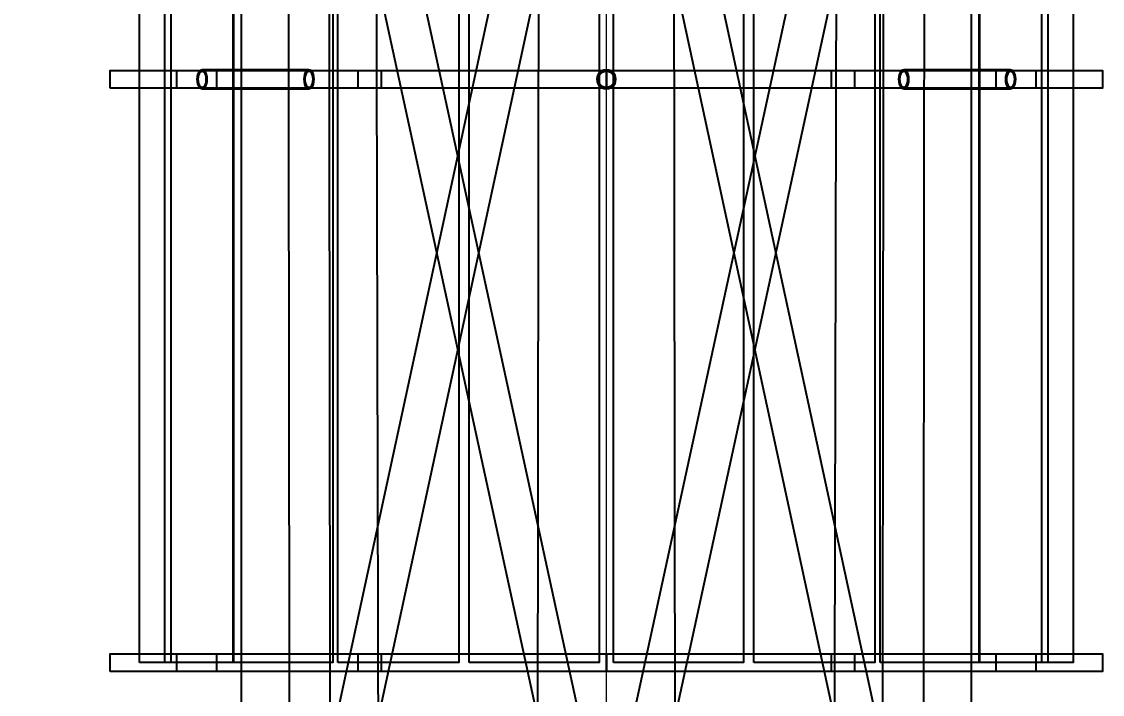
# Model space of a CAD drawing. Header units: millimetres. Extents: x -123812 to 252100, y -3000 to 639000.
# Drawn here: x -4259 to 3613, y 578769 to 583670 of the extents above; entities that cross this region are included whole.
import ezdxf

# ---------------------------------------------------------------- set-up
doc = ezdxf.new("R2010")
doc.units = ezdxf.units.MM
for name, color, linetype, lineweight in [('D-BMK-AXIS', 7, 'Continuous', 13), ('D-STR-ANTN', 7, 'Continuous', 25), ('D-STR-DIM', 7, 'Continuous', 13)]:
    doc.layers.add(name, color=color, linetype=linetype, lineweight=lineweight)
doc.styles.add('OpenSansCondensed-Light', font='OpenSansCondensed-Light.ttf')
doc.styles.add('TOWER_UNICODE', font='Arial Unicode.ttf')
doc.dimstyles.new('EZDXF', dxfattribs={"dimtxt": 0.25, "dimasz": 0.175, "dimexe": 0.375, "dimexo": 0.125, "dimgap": 0.1, "dimtad": 1, "dimlfac": 100, "dimzin": 12, "dimdsep": 46, "dimtxsty": 'OpenSansCondensed-Light', "dimblk": 'ARCHTICK', "dimcen": 2.5, "dimazin": 3, "dimtfac": 0.5, "dimtmove": 2, "dimatfit": 3})

# ---------------------------------------------------------------- blocks, each defined once
blk = doc.blocks.new('_ARCHTICK')
at = {"color": 0, "linetype": 'BYBLOCK', "const_width": 0.15}
blk.add_lwpolyline([(-0.5, -0.5), (0.5, 0.5)], dxfattribs=at)

msp = doc.modelspace()

# ---------------------------------------------------------------- linework, layer by layer
at = {"layer": 'D-BMK-AXIS'}
msp.add_line((0, -3000), (0, 639000), dxfattribs=at)
at = {"layer": 'D-STR-ANTN'}
for points in [[(-2666.3, 507000), (-1490.7, 507000), (-1758.4, 620000), (-2658.4, 620000)], [(-2666.3, 507000), (-1490.7, 507000), (-1758.4, 620000), (-2658.4, 620000)], [(-587.8, 507000), (587.8, 507000), (450, 620000), (-450, 620000)], [(-587.8, 507000), (587.8, 507000), (450, 620000), (-450, 620000)], [(1490.7, 507000), (2666.3, 507000), (2658.4, 620000), (1758.4, 620000)], [(1490.7, 507000), (2666.3, 507000), (2658.4, 620000), (1758.4, 620000)], [(-3399.6, 579000), (-3399.6, 587500), (-3173.2, 587500), (-3173.2, 579000)], [(-3399.6, 579000), (-3399.6, 587500), (-3173.2, 587500), (-3173.2, 579000)], [(-3216.7, 579000), (-3216.7, 587500), (-2716.3, 587500), (-2716.3, 579000)], [(-3216.7, 579000), (-3216.7, 587500), (-2716.3, 587500), (-2716.3, 579000)], [(-2718.9, 579000), (-2718.9, 587500), (-1993.4, 587500), (-1993.4, 579000)], [(-2718.9, 579000), (-2718.9, 587500), (-1993.4, 587500), (-1993.4, 579000)], [(-1955, 579000), (-1955, 587500), (-1075.4, 587500), (-1075.4, 579000)], [(-1955, 579000), (-1955, 587500), (-1075.4, 587500), (-1075.4, 579000)], [(-999.7, 579000), (-999.7, 587500), (-52.1, 587500), (-52.1, 579000)], [(-999.7, 579000), (-999.7, 587500), (-52.1, 587500), (-52.1, 579000)], [(52.1, 579000), (52.1, 587500), (999.7, 587500), (999.7, 579000)], [(52.1, 579000), (52.1, 587500), (999.7, 587500), (999.7, 579000)], [(1075.4, 579000), (1075.4, 587500), (1955, 587500), (1955, 579000)], [(1075.4, 579000), (1075.4, 587500), (1955, 587500), (1955, 579000)], [(1993.4, 579000), (1993.4, 587500), (2718.9, 587500), (2718.9, 579000)], [(1993.4, 579000), (1993.4, 587500), (2718.9, 587500), (2718.9, 579000)], [(2716.3, 579000), (2716.3, 587500), (3216.7, 587500), (3216.7, 579000)], [(2716.3, 579000), (2716.3, 587500), (3216.7, 587500), (3216.7, 579000)], [(3173.2, 579000), (3173.2, 587500), (3399.6, 587500), (3399.6, 579000)], [(3173.2, 579000), (3173.2, 587500), (3399.6, 587500), (3399.6, 579000)], [(-3613.1, 583185), (-3613.1, 583315), (-2840.6, 583315), (-2840.6, 583185)], [(-3613.1, 583185), (-3613.1, 583315), (-2840.6, 583315), (-2840.6, 583185)], [(-3129, 583185), (-3129, 583315), (-1640, 583315), (-1640, 583185)], [(-3129, 583185), (-3129, 583315), (-1640, 583315), (-1640, 583185)], [(-2979.5, 583250), (-2978.3, 583231.9), (-2974.8, 583215), (-2969.2, 583200.5), (-2962, 583189.4), (-2953.5, 583182.4), (-2944.5, 583180), (-2166.1, 583180), (-2157.1, 583182.4), (-2148.6, 583189.4), (-2141.4, 583200.5), (-2135.8, 583215), (-2132.3, 583231.9), (-2131.1, 583250), (-2132.3, 583268.1), (-2135.8, 583285), (-2141.4, 583299.5), (-2148.6, 583310.6), (-2157.1, 583317.6), (-2166.1, 583320), (-2944.5, 583320), (-2953.5, 583317.6), (-2962, 583310.6), (-2969.2, 583299.5), (-2974.8, 583285), (-2978.3, 583268.1)], [(-2909.5, 583250), (-2910.7, 583231.9), (-2914.2, 583215), (-2919.7, 583200.5), (-2927, 583189.4), (-2935.4, 583182.4), (-2944.5, 583180), (-2953.5, 583182.4), (-2962, 583189.4), (-2969.2, 583200.5), (-2974.8, 583215), (-2978.3, 583231.9), (-2979.5, 583250), (-2978.3, 583268.1), (-2974.8, 583285), (-2969.2, 583299.5), (-2962, 583310.6), (-2953.5, 583317.6), (-2944.5, 583320), (-2935.4, 583317.6), (-2927, 583310.6), (-2919.7, 583299.5), (-2914.2, 583285), (-2910.7, 583268.1)], [(-2979.5, 583250), (-2978.3, 583231.9), (-2974.8, 583215), (-2969.2, 583200.5), (-2962, 583189.4), (-2953.5, 583182.4), (-2944.5, 583180), (-2166.1, 583180), (-2157.1, 583182.4), (-2148.6, 583189.4), (-2141.4, 583200.5), (-2135.8, 583215), (-2132.3, 583231.9), (-2131.1, 583250), (-2132.3, 583268.1), (-2135.8, 583285), (-2141.4, 583299.5), (-2148.6, 583310.6), (-2157.1, 583317.6), (-2166.1, 583320), (-2944.5, 583320), (-2953.5, 583317.6), (-2962, 583310.6), (-2969.2, 583299.5), (-2974.8, 583285), (-2978.3, 583268.1)], [(-2979.5, 583250), (-2978.3, 583231.9), (-2974.8, 583215), (-2969.2, 583200.5), (-2962, 583189.4), (-2953.5, 583182.4), (-2944.5, 583180), (-2935.4, 583182.4), (-2927, 583189.4), (-2919.7, 583200.5), (-2914.2, 583215), (-2910.7, 583231.9), (-2909.5, 583250), (-2910.7, 583268.1), (-2914.2, 583285), (-2919.7, 583299.5), (-2927, 583310.6), (-2935.4, 583317.6), (-2944.5, 583320), (-2953.5, 583317.6), (-2962, 583310.6), (-2969.2, 583299.5), (-2974.8, 583285), (-2978.3, 583268.1)], [(-2914.5, 583250), (-2915.5, 583234.5), (-2918.5, 583220), (-2923.3, 583207.6), (-2929.5, 583198), (-2936.7, 583192), (-2944.5, 583190), (-2952.3, 583192), (-2959.5, 583198), (-2965.7, 583207.6), (-2970.5, 583220), (-2973.5, 583234.5), (-2974.5, 583250), (-2973.5, 583265.5), (-2970.5, 583280), (-2965.7, 583292.4), (-2959.5, 583302), (-2952.3, 583308), (-2944.5, 583310), (-2936.7, 583308), (-2929.5, 583302), (-2923.3, 583292.4), (-2918.5, 583280), (-2915.5, 583265.5)], [(-2974.5, 583250), (-2973.5, 583234.5), (-2970.5, 583220), (-2965.7, 583207.6), (-2959.5, 583198), (-2952.3, 583192), (-2944.5, 583190), (-2936.7, 583192), (-2929.5, 583198), (-2923.3, 583207.6), (-2918.5, 583220), (-2915.5, 583234.5), (-2914.5, 583250), (-2915.5, 583265.5), (-2918.5, 583280), (-2923.3, 583292.4), (-2929.5, 583302), (-2936.7, 583308), (-2944.5, 583310), (-2952.3, 583308), (-2959.5, 583302), (-2965.7, 583292.4), (-2970.5, 583280), (-2973.5, 583265.5)], [(-2131.1, 583250), (-2132.3, 583231.9), (-2135.8, 583215), (-2141.4, 583200.5), (-2148.6, 583189.4), (-2157.1, 583182.4), (-2166.1, 583180), (-2175.2, 583182.4), (-2183.6, 583189.4), (-2190.9, 583200.5), (-2196.4, 583215), (-2199.9, 583231.9), (-2201.1, 583250), (-2199.9, 583268.1), (-2196.4, 583285), (-2190.9, 583299.5), (-2183.6, 583310.6), (-2175.2, 583317.6), (-2166.1, 583320), (-2157.1, 583317.6), (-2148.6, 583310.6), (-2141.4, 583299.5), (-2135.8, 583285), (-2132.3, 583268.1)], [(-2201.1, 583250), (-2199.9, 583231.9), (-2196.4, 583215), (-2190.9, 583200.5), (-2183.6, 583189.4), (-2175.2, 583182.4), (-2166.1, 583180), (-2157.1, 583182.4), (-2148.6, 583189.4), (-2141.4, 583200.5), (-2135.8, 583215), (-2132.3, 583231.9), (-2131.1, 583250), (-2132.3, 583268.1), (-2135.8, 583285), (-2141.4, 583299.5), (-2148.6, 583310.6), (-2157.1, 583317.6), (-2166.1, 583320), (-2175.2, 583317.6), (-2183.6, 583310.6), (-2190.9, 583299.5), (-2196.4, 583285), (-2199.9, 583268.1)], [(-2136.1, 583250), (-2137.1, 583234.5), (-2140.1, 583220), (-2144.9, 583207.6), (-2151.1, 583198), (-2158.4, 583192), (-2166.1, 583190), (-2173.9, 583192), (-2181.1, 583198), (-2187.3, 583207.6), (-2192.1, 583220), (-2195.1, 583234.5), (-2196.1, 583250), (-2195.1, 583265.5), (-2192.1, 583280), (-2187.3, 583292.4), (-2181.1, 583302), (-2173.9, 583308), (-2166.1, 583310), (-2158.4, 583308), (-2151.1, 583302), (-2144.9, 583292.4), (-2140.1, 583280), (-2137.1, 583265.5)], [(-2196.1, 583250), (-2195.1, 583234.5), (-2192.1, 583220), (-2187.3, 583207.6), (-2181.1, 583198), (-2173.9, 583192), (-2166.1, 583190), (-2158.4, 583192), (-2151.1, 583198), (-2144.9, 583207.6), (-2140.1, 583220), (-2137.1, 583234.5), (-2136.1, 583250), (-2137.1, 583265.5), (-2140.1, 583280), (-2144.9, 583292.4), (-2151.1, 583302), (-2158.4, 583308), (-2166.1, 583310), (-2173.9, 583308), (-2181.1, 583302), (-2187.3, 583292.4), (-2192.1, 583280), (-2195.1, 583265.5)], [(-1806.6, 583185), (-1806.6, 583315), (0, 583315), (0, 583185)], [(-1806.6, 583185), (-1806.6, 583315), (0, 583315), (0, 583185)], [(-70, 583250), (-67.6, 583231.9), (-60.6, 583215), (-49.5, 583200.5), (-35, 583189.4), (-18.1, 583182.4), (0, 583180), (18.1, 583182.4), (35, 583189.4), (49.5, 583200.5), (60.6, 583215), (67.6, 583231.9), (70, 583250), (67.6, 583268.1), (60.6, 583285), (49.5, 583299.5), (35, 583310.6), (18.1, 583317.6), (0, 583320), (-18.1, 583317.6), (-35, 583310.6), (-49.5, 583299.5), (-60.6, 583285), (-67.6, 583268.1)], [(-70, 583250), (-67.6, 583231.9), (-60.6, 583215), (-49.5, 583200.5), (-35, 583189.4), (-18.1, 583182.4), (0, 583180), (18.1, 583182.4), (35, 583189.4), (49.5, 583200.5), (60.6, 583215), (67.6, 583231.9), (70, 583250), (67.6, 583268.1), (60.6, 583285), (49.5, 583299.5), (35, 583310.6), (18.1, 583317.6), (0, 583320), (-18.1, 583317.6), (-35, 583310.6), (-49.5, 583299.5), (-60.6, 583285), (-67.6, 583268.1)], [(60, 583250), (58, 583234.5), (52, 583220), (42.4, 583207.6), (30, 583198), (15.5, 583192), (0, 583190), (-15.5, 583192), (-30, 583198), (-42.4, 583207.6), (-52, 583220), (-58, 583234.5), (-60, 583250), (-58, 583265.5), (-52, 583280), (-42.4, 583292.4), (-30, 583302), (-15.5, 583308), (0, 583310), (15.5, 583308), (30, 583302), (42.4, 583292.4), (52, 583280), (58, 583265.5)], [(-60, 583250), (-58, 583234.5), (-52, 583220), (-42.4, 583207.6), (-30, 583198), (-15.5, 583192), (0, 583190), (15.5, 583192), (30, 583198), (42.4, 583207.6), (52, 583220), (58, 583234.5), (60, 583250), (58, 583265.5), (52, 583280), (42.4, 583292.4), (30, 583302), (15.5, 583308), (0, 583310), (-15.5, 583308), (-30, 583302), (-42.4, 583292.4), (-52, 583280), (-58, 583265.5)], [(0, 583185), (0, 583315), (1806.6, 583315), (1806.6, 583185)], [(0, 583185), (0, 583315), (1806.6, 583315), (1806.6, 583185)], [(1640, 583185), (1640, 583315), (3129, 583315), (3129, 583185)], [(1640, 583185), (1640, 583315), (3129, 583315), (3129, 583185)], [(2131.1, 583250), (2132.3, 583231.9), (2135.8, 583215), (2141.4, 583200.5), (2148.6, 583189.4), (2157.1, 583182.4), (2166.1, 583180), (2944.5, 583180), (2953.5, 583182.4), (2962, 583189.4), (2969.2, 583200.5), (2974.8, 583215), (2978.3, 583231.9), (2979.5, 583250), (2978.3, 583268.1), (2974.8, 583285), (2969.2, 583299.5), (2962, 583310.6), (2953.5, 583317.6), (2944.5, 583320), (2166.1, 583320), (2157.1, 583317.6), (2148.6, 583310.6), (2141.4, 583299.5), (2135.8, 583285), (2132.3, 583268.1)], [(2131.1, 583250), (2132.3, 583231.9), (2135.8, 583215), (2141.4, 583200.5), (2148.6, 583189.4), (2157.1, 583182.4), (2166.1, 583180), (2175.2, 583182.4), (2183.6, 583189.4), (2190.9, 583200.5), (2196.4, 583215), (2199.9, 583231.9), (2201.1, 583250), (2199.9, 583268.1), (2196.4, 583285), (2190.9, 583299.5), (2183.6, 583310.6), (2175.2, 583317.6), (2166.1, 583320), (2157.1, 583317.6), (2148.6, 583310.6), (2141.4, 583299.5), (2135.8, 583285), (2132.3, 583268.1)], [(2131.1, 583250), (2132.3, 583231.9), (2135.8, 583215), (2141.4, 583200.5), (2148.6, 583189.4), (2157.1, 583182.4), (2166.1, 583180), (2944.5, 583180), (2953.5, 583182.4), (2962, 583189.4), (2969.2, 583200.5), (2974.8, 583215), (2978.3, 583231.9), (2979.5, 583250), (2978.3, 583268.1), (2974.8, 583285), (2969.2, 583299.5), (2962, 583310.6), (2953.5, 583317.6), (2944.5, 583320), (2166.1, 583320), (2157.1, 583317.6), (2148.6, 583310.6), (2141.4, 583299.5), (2135.8, 583285), (2132.3, 583268.1)], [(2201.1, 583250), (2199.9, 583231.9), (2196.4, 583215), (2190.9, 583200.5), (2183.6, 583189.4), (2175.2, 583182.4), (2166.1, 583180), (2157.1, 583182.4), (2148.6, 583189.4), (2141.4, 583200.5), (2135.8, 583215), (2132.3, 583231.9), (2131.1, 583250), (2132.3, 583268.1), (2135.8, 583285), (2141.4, 583299.5), (2148.6, 583310.6), (2157.1, 583317.6), (2166.1, 583320), (2175.2, 583317.6), (2183.6, 583310.6), (2190.9, 583299.5), (2196.4, 583285), (2199.9, 583268.1)], [(2136.1, 583250), (2137.1, 583234.5), (2140.1, 583220), (2144.9, 583207.6), (2151.1, 583198), (2158.4, 583192), (2166.1, 583190), (2173.9, 583192), (2181.1, 583198), (2187.3, 583207.6), (2192.1, 583220), (2195.1, 583234.5), (2196.1, 583250), (2195.1, 583265.5), (2192.1, 583280), (2187.3, 583292.4), (2181.1, 583302), (2173.9, 583308), (2166.1, 583310), (2158.4, 583308), (2151.1, 583302), (2144.9, 583292.4), (2140.1, 583280), (2137.1, 583265.5)], [(2196.1, 583250), (2195.1, 583234.5), (2192.1, 583220), (2187.3, 583207.6), (2181.1, 583198), (2173.9, 583192), (2166.1, 583190), (2158.4, 583192), (2151.1, 583198), (2144.9, 583207.6), (2140.1, 583220), (2137.1, 583234.5), (2136.1, 583250), (2137.1, 583265.5), (2140.1, 583280), (2144.9, 583292.4), (2151.1, 583302), (2158.4, 583308), (2166.1, 583310), (2173.9, 583308), (2181.1, 583302), (2187.3, 583292.4), (2192.1, 583280), (2195.1, 583265.5)], [(2840.6, 583185), (2840.6, 583315), (3613.1, 583315), (3613.1, 583185)], [(2840.6, 583185), (2840.6, 583315), (3613.1, 583315), (3613.1, 583185)], [(2909.5, 583250), (2910.7, 583231.9), (2914.2, 583215), (2919.7, 583200.5), (2927, 583189.4), (2935.4, 583182.4), (2944.5, 583180), (2953.5, 583182.4), (2962, 583189.4), (2969.2, 583200.5), (2974.8, 583215), (2978.3, 583231.9), (2979.5, 583250), (2978.3, 583268.1), (2974.8, 583285), (2969.2, 583299.5), (2962, 583310.6), (2953.5, 583317.6), (2944.5, 583320), (2935.4, 583317.6), (2927, 583310.6), (2919.7, 583299.5), (2914.2, 583285), (2910.7, 583268.1)], [(2979.5, 583250), (2978.3, 583231.9), (2974.8, 583215), (2969.2, 583200.5), (2962, 583189.4), (2953.5, 583182.4), (2944.5, 583180), (2935.4, 583182.4), (2927, 583189.4), (2919.7, 583200.5), (2914.2, 583215), (2910.7, 583231.9), (2909.5, 583250), (2910.7, 583268.1), (2914.2, 583285), (2919.7, 583299.5), (2927, 583310.6), (2935.4, 583317.6), (2944.5, 583320), (2953.5, 583317.6), (2962, 583310.6), (2969.2, 583299.5), (2974.8, 583285), (2978.3, 583268.1)], [(2914.5, 583250), (2915.5, 583234.5), (2918.5, 583220), (2923.3, 583207.6), (2929.5, 583198), (2936.7, 583192), (2944.5, 583190), (2952.3, 583192), (2959.5, 583198), (2965.7, 583207.6), (2970.5, 583220), (2973.5, 583234.5), (2974.5, 583250), (2973.5, 583265.5), (2970.5, 583280), (2965.7, 583292.4), (2959.5, 583302), (2952.3, 583308), (2944.5, 583310), (2936.7, 583308), (2929.5, 583302), (2923.3, 583292.4), (2918.5, 583280), (2915.5, 583265.5)], [(2974.5, 583250), (2973.5, 583234.5), (2970.5, 583220), (2965.7, 583207.6), (2959.5, 583198), (2952.3, 583192), (2944.5, 583190), (2936.7, 583192), (2929.5, 583198), (2923.3, 583207.6), (2918.5, 583220), (2915.5, 583234.5), (2914.5, 583250), (2915.5, 583265.5), (2918.5, 583280), (2923.3, 583292.4), (2929.5, 583302), (2936.7, 583308), (2944.5, 583310), (2952.3, 583308), (2959.5, 583302), (2965.7, 583292.4), (2970.5, 583280), (2973.5, 583265.5)], [(-3613.1, 578935), (-3613.1, 579065), (-2840.6, 579065), (-2840.6, 578935)], [(-3613.1, 578935), (-3613.1, 579065), (-2840.6, 579065), (-2840.6, 578935)], [(-3129, 578935), (-3129, 579065), (-1640, 579065), (-1640, 578935)], [(-3129, 578935), (-3129, 579065), (-1640, 579065), (-1640, 578935)], [(-1806.6, 578935), (-1806.6, 579065), (0, 579065), (0, 578935)], [(-1806.6, 578935), (-1806.6, 579065), (0, 579065), (0, 578935)], [(0, 578935), (0, 579065), (1806.6, 579065), (1806.6, 578935)], [(0, 578935), (0, 579065), (1806.6, 579065), (1806.6, 578935)], [(1640, 578935), (1640, 579065), (3129, 579065), (3129, 578935)], [(1640, 578935), (1640, 579065), (3129, 579065), (3129, 578935)], [(2840.6, 578935), (2840.6, 579065), (3613.1, 579065), (3613.1, 578935)], [(2840.6, 578935), (2840.6, 579065), (3613.1, 579065), (3613.1, 578935)]]:
    msp.add_lwpolyline(points, close=True, dxfattribs=at)
for points in [[(-2008.9, 577000.2), (-2020.4, 587000.2), (-2025.5, 587009.6), (-2040.5, 587018.3), (-2064.4, 587025.8), (-2095.4, 587031.6), (-2131.6, 587035.2), (-2170.4, 587036.4), (-2209.3, 587035.1), (-2245.4, 587031.4), (-2276.5, 587025.6), (-2300.3, 587018), (-2315.3, 587009.3), (-2320.4, 586999.8), (-2308.9, 576999.8)], [(146.6, 577031.3), (-2023.8, 587031.3), (-2028.8, 587035.1), (-2043.4, 587036.4), (-2066.7, 587035.2), (-2097.1, 587031.7), (-2132.5, 587025.9), (-2170.4, 587018.5), (-2208.4, 587009.7), (-2243.7, 587000.3), (-2274.1, 586990.9), (-2297.4, 586982.1), (-2312.1, 586974.5), (-2317.1, 586968.7), (-146.6, 576968.7)], [(-2012.3, 576968.8), (146.7, 586968.8), (141.7, 586974.7), (127, 586982.4), (103.7, 586991.2), (73.3, 587000.7), (38, 587010), (0, 587018.7), (-38, 587026.2), (-73.3, 587031.8), (-103.7, 587035.3), (-127, 587036.4), (-141.7, 587035), (-146.7, 587031.2), (-2305.6, 577031.2)], [(2305.6, 577031.2), (146.7, 587031.2), (141.7, 587035), (127, 587036.4), (103.7, 587035.3), (73.3, 587031.8), (38, 587026.2), (0, 587018.7), (-38, 587010), (-73.3, 587000.7), (-103.7, 586991.2), (-127, 586982.4), (-141.7, 586974.7), (-146.7, 586968.8), (2012.3, 576968.8)], [(146.6, 576968.7), (2317.1, 586968.7), (2312.1, 586974.5), (2297.4, 586982.1), (2274.1, 586990.9), (2243.7, 587000.3), (2208.4, 587009.7), (2170.4, 587018.5), (2132.5, 587025.9), (2097.1, 587031.7), (2066.7, 587035.2), (2043.4, 587036.4), (2028.8, 587035.1), (2023.8, 587031.3), (-146.6, 577031.3)], [(2308.9, 576999.8), (2320.4, 586999.8), (2315.3, 587009.3), (2300.3, 587018), (2276.5, 587025.6), (2245.4, 587031.4), (2209.3, 587035.1), (2170.4, 587036.4), (2131.6, 587035.2), (2095.4, 587031.6), (2064.4, 587025.8), (2040.5, 587018.3), (2025.5, 587009.6), (2020.4, 587000.2), (2008.9, 577000.2)]]:
    msp.add_lwpolyline(points, dxfattribs=at)

# ---------------------------------------------------------------- dimensions: what is measured, and where the dimension line sits
at = {"layer": 'D-STR-DIM'}
msp.add_linear_dim(base=(-112000, 0), p1=(0, 0), p2=(0, 634000), angle=90, dimstyle='EZDXF', override={"dimtxt": 8400, "dimasz": 3750, "dimexe": 2100, "dimexo": 1800, "dimgap": 2100, "dimtad": 1, "dimdec": 0, "dimlfac": 1, "dimlunit": 2, "dimtxsty": 'TOWER_UNICODE', "dimclrd": 7, "dimclre": 7, "dimclrt": 7}, dxfattribs=at).render()

doc.saveas('drawing.dxf')
